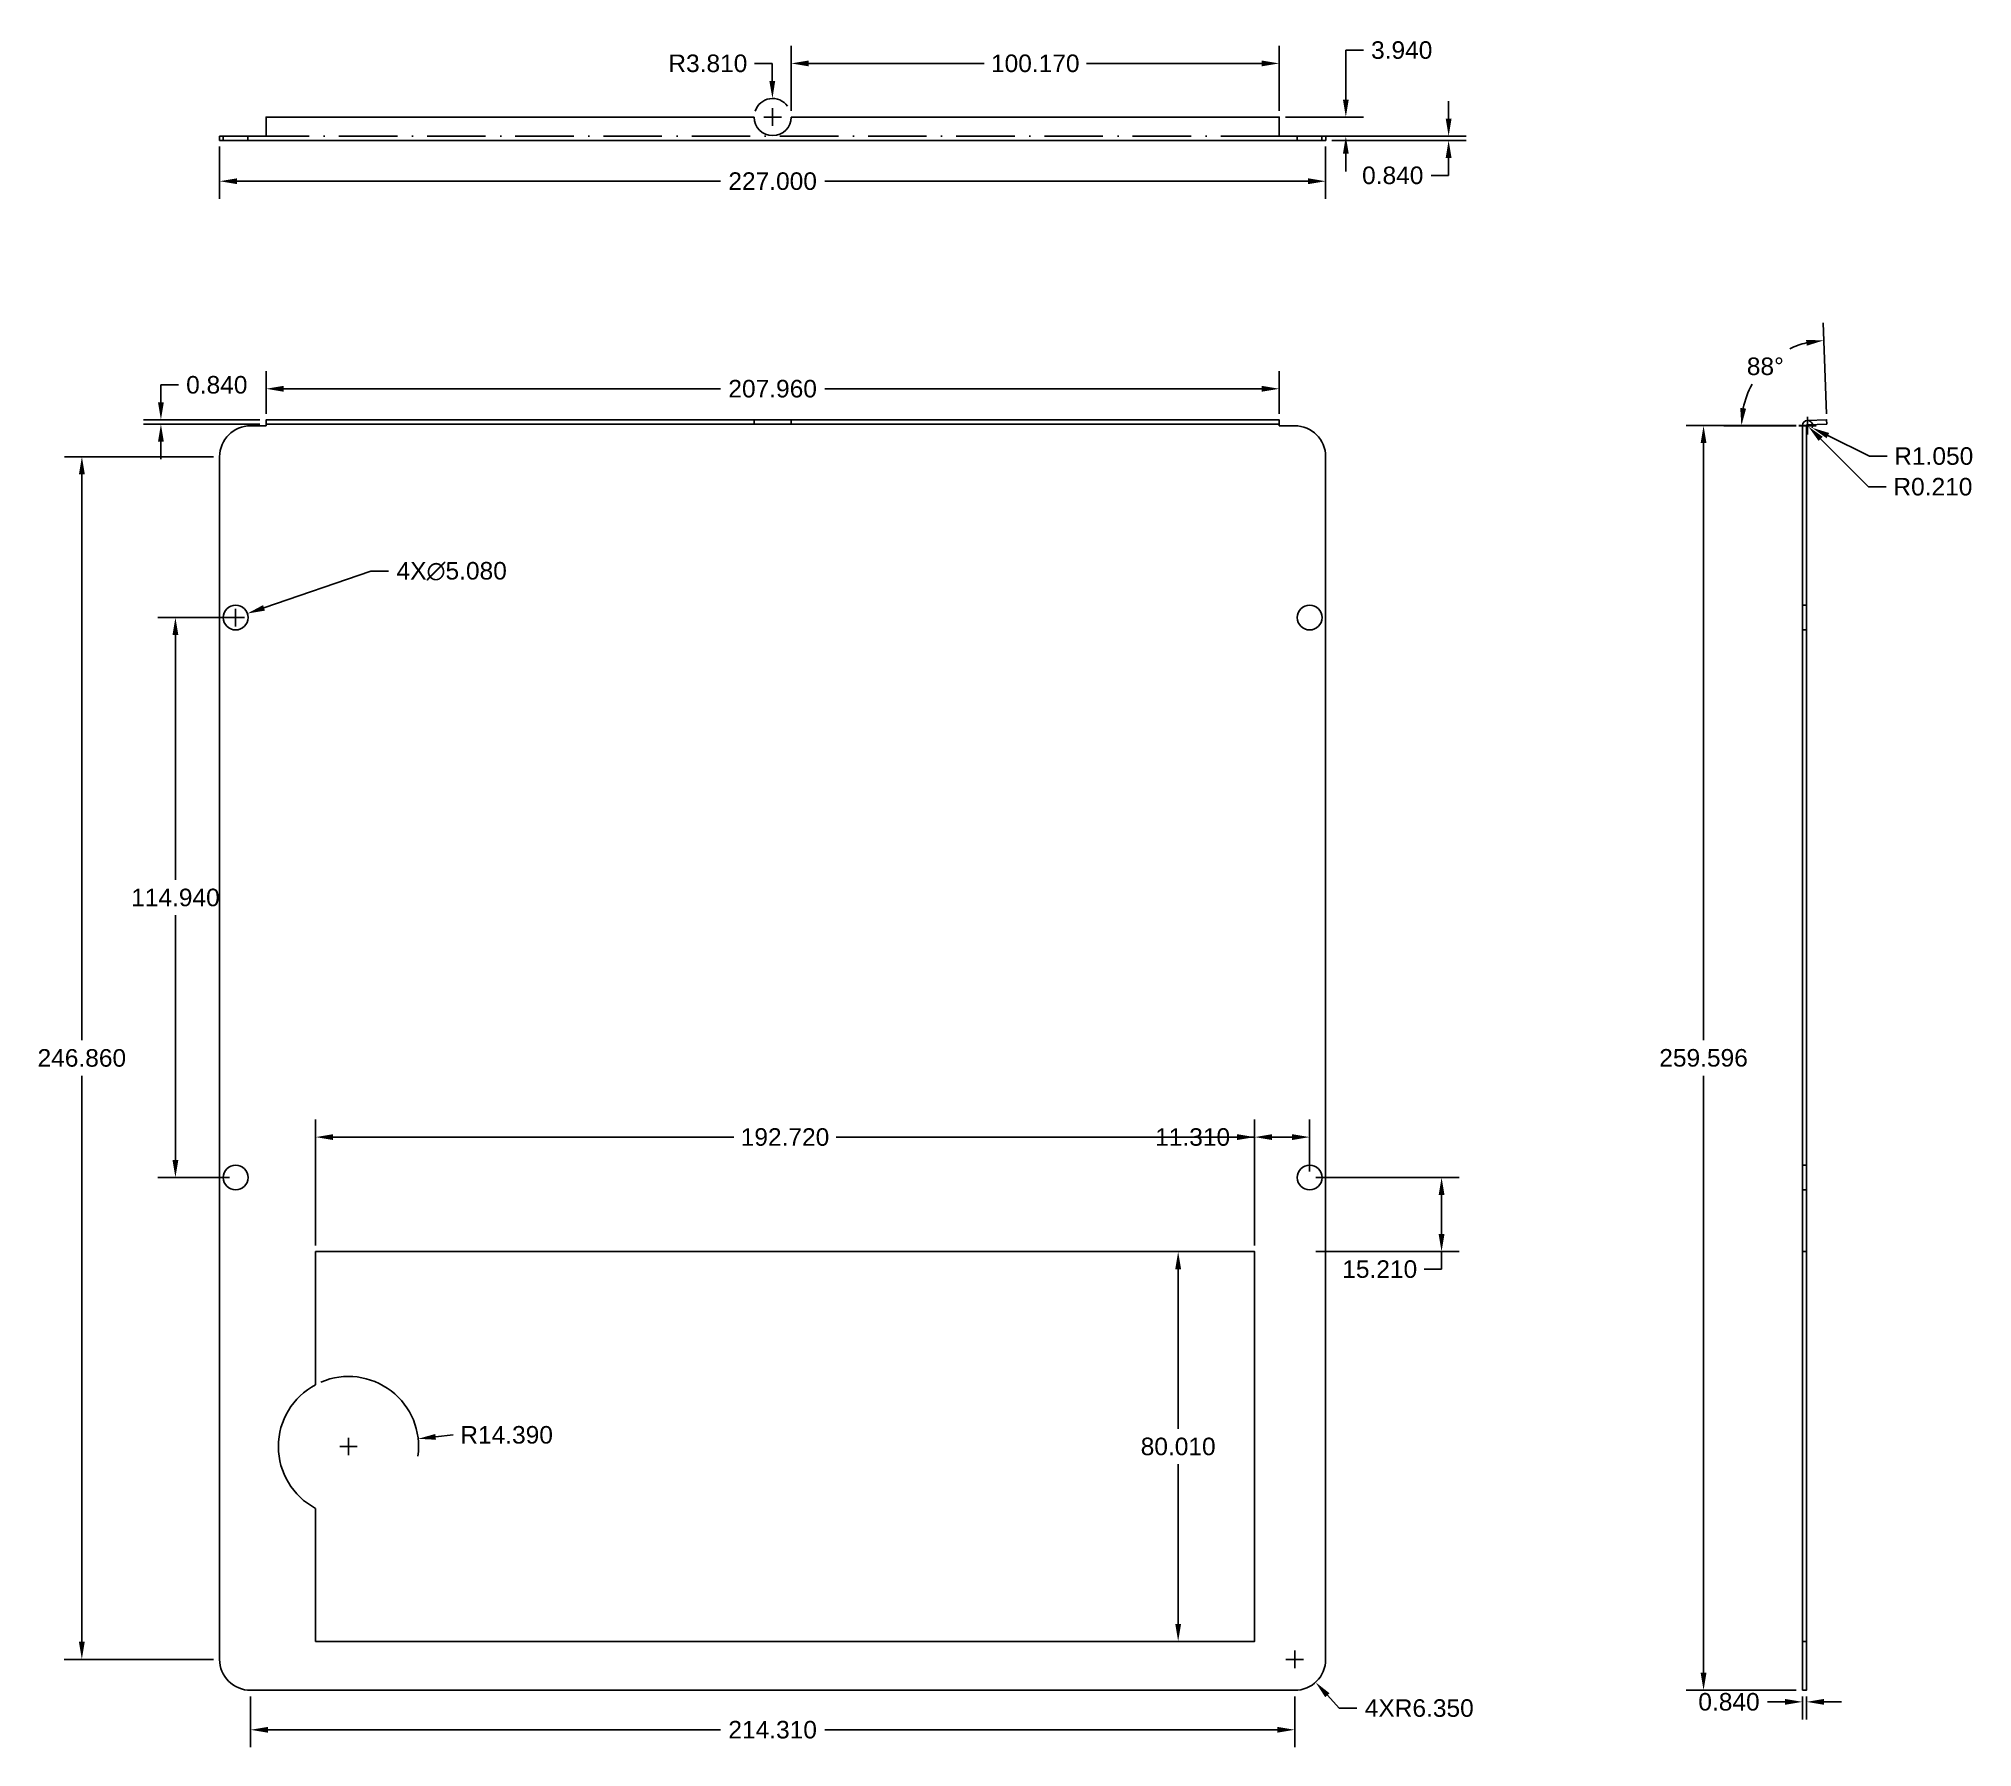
# Model space of a CAD drawing. Header units: millimetres. Extents: x 28 to 425, y 8 to 358.
import ezdxf

# ---------------------------------------------------------------- set-up
doc = ezdxf.new("R2010")
doc.units = ezdxf.units.MM
doc.linetypes.add('ACAD_ISO10W100', pattern=[18, 12, -3, 0, -3])
for name, color, linetype in [('Contur', 4, 'Continuous'), ('Cote', 3, 'Continuous'), ('Gauri', 6, 'Continuous'), ('Linii Ascunse', 2, 'ACAD_ISO10W100')]:
    doc.layers.add(name, color=color, linetype=linetype)
doc.styles.get("Standard").update_dxf_attribs({"font": 'Arial.ttf'})
doc.dimstyles.get("Standard").update_dxf_attribs({"dimscale": 20, "dimtxt": 0.18, "dimasz": 0.18, "dimexe": 0.18, "dimexo": 0.0625, "dimgap": 0.09, "dimtad": 0, "dimtih": 1, "dimtoh": 1, "dimdec": 3, "dimzin": 0, "dimdsep": 46, "dimtxsty": 'Standard', "dimcen": 0.09, "dimadec": 0, "dimazin": 0, "dimtfac": 1, "dimtdec": 3, "dimtofl": 0, "dimtmove": 0, "dimatfit": 3, "dimfxl": 1, "dimtolj": 1, "dimtzin": 0, "dimarcsym": 0})

# ---------------------------------------------------------------- blocks, each defined once
blk = doc.blocks.new('*D3')
at = {"layer": 'Cote', "color": 0, "lineweight": -2, "transparency": 16777216}
for p, q in [((64.27, 272.59), (33.65, 272.59)), ((37.25, 268.99), (37.24, 152.8)), ((37.24, 29.34), (37.24, 145.53)), ((64.26, 25.73), (33.64, 25.74))]:
    blk.add_line(p, q, dxfattribs=at)
at = {"layer": 'Cote', "color": 0, "transparency": 16777216}
for points in [[(36.65, 268.99), (37.85, 268.99), (37.25, 272.59)], [(36.64, 29.34), (37.84, 29.34), (37.24, 25.74)]]:
    blk.add_solid(points, dxfattribs=at)
at = {"layer": 'Defpoints', "color": 0, "transparency": 16777216}
for p in [(37.25, 272.59), (65.52, 272.59), (65.51, 25.73)]:
    blk.add_point(p, dxfattribs=at)
at = {"layer": 'Cote', "color": 0, "transparency": 16777216, "insert": (37.24, 149.16), "char_height": 3.6, "attachment_point": 5}
blk.add_mtext('\\A1;246.860', dxfattribs=at)
blk = doc.blocks.new('*D4')
at = {"layer": 'Cote', "color": 0, "lineweight": -2, "transparency": 16777216}
for p, q in [((71.86, 18.13), (71.86, 7.68)), ((286.17, 18.13), (286.17, 7.68)), ((75.46, 11.28), (168.32, 11.28)), ((282.57, 11.28), (189.71, 11.28))]:
    blk.add_line(p, q, dxfattribs=at)
at = {"layer": 'Cote', "color": 0, "transparency": 16777216}
for points in [[(75.46, 11.88), (75.46, 10.68), (71.86, 11.28)], [(282.57, 11.88), (282.57, 10.68), (286.17, 11.28)]]:
    blk.add_solid(points, dxfattribs=at)
at = {"layer": 'Defpoints', "color": 0, "transparency": 16777216}
for p in [(71.86, 19.38), (286.17, 19.38), (71.86, 11.28)]:
    blk.add_point(p, dxfattribs=at)
at = {"layer": 'Cote', "color": 0, "transparency": 16777216, "insert": (179.02, 11.28), "char_height": 3.6, "attachment_point": 5}
blk.add_mtext('\\A1;214.310', dxfattribs=at)
blk = doc.blocks.new('*D5')
at = {"layer": 'Cote', "color": 0, "lineweight": -2, "transparency": 16777216}
for p, q in [((284.37, 25.73), (287.97, 25.73)), ((286.17, 23.93), (286.17, 27.53)), ((295.29, 15.72), (292.87, 18.38)), ((298.89, 15.72), (295.29, 15.72))]:
    blk.add_line(p, q, dxfattribs=at)
at = {"layer": 'Cote', "color": 0, "transparency": 16777216}
blk.add_solid([(293.31, 18.78), (292.43, 17.97), (290.45, 21.04)], dxfattribs=at)
at = {"layer": 'Defpoints', "color": 0, "transparency": 16777216}
for p in [(286.17, 25.73), (290.45, 21.04)]:
    blk.add_point(p, dxfattribs=at)
at = {"layer": 'Cote', "color": 0, "transparency": 16777216, "insert": (311.73, 15.72), "char_height": 3.6, "attachment_point": 5}
blk.add_mtext('\\A1;4XR6.350', dxfattribs=at)
blk = doc.blocks.new('*D6')
at = {"layer": 'Cote', "color": 0, "lineweight": -2, "transparency": 16777216}
for p, q in [((113.43, 71.8), (109.85, 71.4)), ((90.17, 69.42), (93.77, 69.42)), ((91.97, 67.62), (91.97, 71.22))]:
    blk.add_line(p, q, dxfattribs=at)
blk.add_arc((91.97, 69.42), 14.39, 351.9978, 113.0953, dxfattribs=at)
at = {"layer": 'Cote', "color": 0, "transparency": 16777216}
blk.add_solid([(109.79, 72), (109.92, 70.81), (106.27, 71.01)], dxfattribs=at)
at = {"layer": 'Defpoints', "color": 0, "transparency": 16777216}
for p in [(91.97, 69.42), (106.27, 71.01)]:
    blk.add_point(p, dxfattribs=at)
at = {"layer": 'Cote', "color": 0, "transparency": 16777216, "insert": (124.42, 71.8), "char_height": 3.6, "attachment_point": 5}
blk.add_mtext('\\A1;R14.390', dxfattribs=at)
blk = doc.blocks.new('*D7')
at = {"layer": 'Cote', "color": 0, "lineweight": -2, "transparency": 16777216}
for p, q in [((85.2, 110.67), (85.2, 136.53)), ((277.92, 110.67), (277.92, 136.53)), ((88.8, 132.93), (171.07, 132.93)), ((274.32, 132.93), (192.06, 132.93))]:
    blk.add_line(p, q, dxfattribs=at)
at = {"layer": 'Cote', "color": 0, "transparency": 16777216}
for points in [[(88.8, 133.53), (88.8, 132.33), (85.2, 132.93)], [(274.32, 133.53), (274.32, 132.33), (277.92, 132.93)]]:
    blk.add_solid(points, dxfattribs=at)
at = {"layer": 'Defpoints', "color": 0, "transparency": 16777216}
for p in [(85.2, 132.93), (85.2, 109.42), (277.92, 109.42)]:
    blk.add_point(p, dxfattribs=at)
at = {"layer": 'Cote', "color": 0, "transparency": 16777216, "insert": (181.56, 132.93), "char_height": 3.6, "attachment_point": 5}
blk.add_mtext('\\A1;192.720', dxfattribs=at)
blk = doc.blocks.new('*D8')
at = {"layer": 'Cote', "color": 0, "lineweight": -2, "transparency": 16777216}
for p, q in [((261, 109.42), (258.65, 109.42)), ((262.25, 105.82), (262.25, 73.06)), ((262.25, 33.01), (262.25, 65.78)), ((261, 29.41), (258.65, 29.41))]:
    blk.add_line(p, q, dxfattribs=at)
at = {"layer": 'Cote', "color": 0, "transparency": 16777216}
for points in [[(261.65, 105.82), (262.85, 105.82), (262.25, 109.42)], [(261.65, 33.01), (262.85, 33.01), (262.25, 29.41)]]:
    blk.add_solid(points, dxfattribs=at)
at = {"layer": 'Defpoints', "color": 0, "transparency": 16777216}
for p in [(262.25, 109.42), (262.25, 109.42), (262.25, 29.41)]:
    blk.add_point(p, dxfattribs=at)
at = {"layer": 'Cote', "color": 0, "transparency": 16777216, "insert": (262.25, 69.42), "char_height": 3.6, "attachment_point": 5}
blk.add_mtext('\\A1;80.010', dxfattribs=at)
blk = doc.blocks.new('*D9')
at = {"layer": 'Cote', "color": 0, "lineweight": -2, "transparency": 16777216}
for p, q in [((277.92, 125.88), (277.92, 136.53)), ((289.23, 125.88), (289.23, 136.53)), ((277.92, 132.93), (274.32, 132.93)), ((285.63, 132.93), (281.52, 132.93))]:
    blk.add_line(p, q, dxfattribs=at)
at = {"layer": 'Cote', "color": 0, "transparency": 16777216}
for points in [[(281.52, 133.53), (281.52, 132.33), (277.92, 132.93)], [(285.63, 133.53), (285.63, 132.33), (289.23, 132.93)]]:
    blk.add_solid(points, dxfattribs=at)
at = {"layer": 'Defpoints', "color": 0, "transparency": 16777216}
for p in [(277.92, 132.93), (277.92, 124.63), (289.23, 124.63)]:
    blk.add_point(p, dxfattribs=at)
at = {"layer": 'Cote', "color": 0, "transparency": 16777216, "insert": (265.22, 132.93), "char_height": 3.6, "attachment_point": 5}
blk.add_mtext('\\A1;11.310', dxfattribs=at)
blk = doc.blocks.new('*D10')
at = {"layer": 'Cote', "color": 0, "lineweight": -2, "transparency": 16777216}
for p, q in [((290.48, 124.63), (319.91, 124.63)), ((316.31, 121.03), (316.31, 113.02)), ((290.48, 109.42), (319.91, 109.42)), ((316.31, 109.42), (316.31, 105.82)), ((316.31, 105.82), (312.71, 105.82))]:
    blk.add_line(p, q, dxfattribs=at)
at = {"layer": 'Cote', "color": 0, "transparency": 16777216}
for points in [[(315.71, 121.03), (316.91, 121.03), (316.31, 124.63)], [(315.71, 113.02), (316.91, 113.02), (316.31, 109.42)]]:
    blk.add_solid(points, dxfattribs=at)
at = {"layer": 'Defpoints', "color": 0, "transparency": 16777216}
for p in [(289.23, 124.63), (289.23, 109.42), (316.31, 109.42)]:
    blk.add_point(p, dxfattribs=at)
at = {"layer": 'Cote', "color": 0, "transparency": 16777216, "insert": (303.62, 105.82), "char_height": 3.6, "attachment_point": 5}
blk.add_mtext('\\A1;15.210', dxfattribs=at)
blk = doc.blocks.new('*D11')
at = {"layer": 'Cote', "color": 0, "lineweight": -2, "transparency": 16777216}
for p, q in [((96.58, 249.06), (74.62, 241.56)), ((100.18, 249.06), (96.58, 249.06)), ((67.01, 239.57), (70.61, 239.57)), ((68.81, 237.77), (68.81, 241.37))]:
    blk.add_line(p, q, dxfattribs=at)
at = {"layer": 'Cote', "color": 0, "transparency": 16777216}
blk.add_solid([(74.43, 242.13), (74.81, 240.99), (71.21, 240.4)], dxfattribs=at)
at = {"layer": 'Defpoints', "color": 0, "transparency": 16777216}
for p in [(66.41, 238.75), (71.21, 240.4)]:
    blk.add_point(p, dxfattribs=at)
at = {"layer": 'Cote', "color": 0, "transparency": 16777216, "insert": (113.15, 249.06), "char_height": 3.6, "attachment_point": 5}
blk.add_mtext('\\A1;4X∅5.080', dxfattribs=at)
blk = doc.blocks.new('*D12')
at = {"layer": 'Cote', "color": 0, "lineweight": -2, "transparency": 16777216}
for p, q in [((67.56, 239.57), (52.85, 239.57)), ((56.45, 235.97), (56.45, 185.74)), ((56.45, 128.23), (56.45, 178.47)), ((67.56, 124.63), (52.85, 124.63))]:
    blk.add_line(p, q, dxfattribs=at)
at = {"layer": 'Cote', "color": 0, "transparency": 16777216}
for points in [[(55.85, 235.97), (57.05, 235.97), (56.45, 239.57)], [(55.85, 128.23), (57.05, 128.23), (56.45, 124.63)]]:
    blk.add_solid(points, dxfattribs=at)
at = {"layer": 'Defpoints', "color": 0, "transparency": 16777216}
for p in [(56.45, 239.57), (68.81, 239.57), (68.81, 124.63)]:
    blk.add_point(p, dxfattribs=at)
at = {"layer": 'Cote', "color": 0, "transparency": 16777216, "insert": (56.45, 182.1), "char_height": 3.6, "attachment_point": 5}
blk.add_mtext('\\A1;114.940', dxfattribs=at)
blk = doc.blocks.new('*D13')
at = {"layer": 'Cote', "color": 0, "lineweight": -2, "transparency": 16777216}
for p, q in [((75.04, 281.38), (75.04, 290.13)), ((283, 281.38), (283, 290.13)), ((78.64, 286.53), (168.32, 286.53)), ((279.4, 286.53), (189.72, 286.53))]:
    blk.add_line(p, q, dxfattribs=at)
at = {"layer": 'Cote', "color": 0, "transparency": 16777216}
for points in [[(78.64, 287.13), (78.64, 285.93), (75.04, 286.53)], [(279.4, 287.13), (279.4, 285.93), (283, 286.53)]]:
    blk.add_solid(points, dxfattribs=at)
at = {"layer": 'Defpoints', "color": 0, "transparency": 16777216}
for p in [(283, 286.53), (75.04, 280.13), (283, 280.13)]:
    blk.add_point(p, dxfattribs=at)
at = {"layer": 'Cote', "color": 0, "transparency": 16777216, "insert": (179.02, 286.53), "char_height": 3.6, "attachment_point": 5}
blk.add_mtext('\\A1;207.960', dxfattribs=at)
blk = doc.blocks.new('*D14')
at = {"layer": 'Cote', "color": 0, "lineweight": -2, "transparency": 16777216}
for p, q in [((53.47, 283.73), (53.47, 287.33)), ((53.47, 287.33), (57.07, 287.33)), ((73.79, 280.13), (49.87, 280.13)), ((73.79, 279.29), (49.87, 279.29)), ((53.47, 275.69), (53.47, 272.09))]:
    blk.add_line(p, q, dxfattribs=at)
at = {"layer": 'Cote', "color": 0, "transparency": 16777216}
for points in [[(52.87, 283.73), (54.07, 283.73), (53.47, 280.13)], [(52.87, 275.69), (54.07, 275.69), (53.47, 279.29)]]:
    blk.add_solid(points, dxfattribs=at)
at = {"layer": 'Defpoints', "color": 0, "transparency": 16777216}
for p in [(53.47, 279.29), (75.04, 280.13), (75.04, 279.29)]:
    blk.add_point(p, dxfattribs=at)
at = {"layer": 'Cote', "color": 0, "transparency": 16777216, "insert": (64.94, 287.33), "char_height": 3.6, "attachment_point": 5}
blk.add_mtext('\\A1;0.840', dxfattribs=at)
blk = doc.blocks.new('*D15')
at = {"layer": 'Cote', "color": 0, "lineweight": -2, "transparency": 16777216}
for p, q in [((175.31, 353.31), (178.91, 353.31)), ((178.91, 353.31), (178.95, 349.71)), ((177.22, 342.3), (180.82, 342.3)), ((179.02, 340.5), (179.02, 344.1))]:
    blk.add_line(p, q, dxfattribs=at)
blk.add_arc((179.02, 342.3), 3.81, 36.4521, 161.2022, dxfattribs=at)
at = {"layer": 'Cote', "color": 0, "transparency": 16777216}
blk.add_solid([(179.55, 349.72), (178.35, 349.7), (178.98, 346.11)], dxfattribs=at)
at = {"layer": 'Defpoints', "color": 0, "transparency": 16777216}
for p in [(178.98, 346.11), (179.02, 342.3)]:
    blk.add_point(p, dxfattribs=at)
at = {"layer": 'Cote', "color": 0, "transparency": 16777216, "insert": (165.72, 353.31), "char_height": 3.6, "attachment_point": 5}
blk.add_mtext('\\A1;R3.810', dxfattribs=at)
blk = doc.blocks.new('*D16')
at = {"layer": 'Cote', "color": 0, "lineweight": -2, "transparency": 16777216}
for p, q in [((182.83, 343.55), (182.83, 356.91)), ((186.43, 353.31), (222.42, 353.31)), ((279.4, 353.31), (243.41, 353.31)), ((283, 343.55), (283, 356.91))]:
    blk.add_line(p, q, dxfattribs=at)
at = {"layer": 'Cote', "color": 0, "transparency": 16777216}
for points in [[(186.43, 353.91), (186.43, 352.71), (182.83, 353.31)], [(279.4, 353.91), (279.4, 352.71), (283, 353.31)]]:
    blk.add_solid(points, dxfattribs=at)
at = {"layer": 'Defpoints', "color": 0, "transparency": 16777216}
for p in [(182.83, 353.31), (182.83, 342.3), (283, 342.3)]:
    blk.add_point(p, dxfattribs=at)
at = {"layer": 'Cote', "color": 0, "transparency": 16777216, "insert": (232.92, 353.31), "char_height": 3.6, "attachment_point": 5}
blk.add_mtext('\\A1;100.170', dxfattribs=at)
blk = doc.blocks.new('*D17')
at = {"layer": 'Cote', "color": 0, "lineweight": -2, "transparency": 16777216}
for p, q in [((296.66, 345.9), (296.66, 356.03)), ((296.66, 356.03), (300.26, 356.03)), ((284.25, 342.3), (300.26, 342.3)), ((284.25, 338.36), (300.26, 338.36)), ((296.66, 334.76), (296.66, 331.16))]:
    blk.add_line(p, q, dxfattribs=at)
at = {"layer": 'Cote', "color": 0, "transparency": 16777216}
for points in [[(296.06, 345.9), (297.26, 345.9), (296.66, 342.3)], [(296.06, 334.76), (297.26, 334.76), (296.66, 338.36)]]:
    blk.add_solid(points, dxfattribs=at)
at = {"layer": 'Defpoints', "color": 0, "transparency": 16777216}
for p in [(283, 342.3), (296.66, 342.3), (283, 338.36)]:
    blk.add_point(p, dxfattribs=at)
at = {"layer": 'Cote', "color": 0, "transparency": 16777216, "insert": (308.13, 356.03), "char_height": 3.6, "attachment_point": 5}
blk.add_mtext('\\A1;3.940', dxfattribs=at)
blk = doc.blocks.new('*D18')
at = {"layer": 'Cote', "color": 0, "lineweight": -2, "transparency": 16777216}
for p, q in [((317.76, 341.96), (317.76, 345.56)), ((293.77, 338.36), (321.36, 338.36)), ((293.77, 337.52), (321.36, 337.52)), ((317.76, 333.92), (317.76, 330.32)), ((317.76, 330.32), (314.16, 330.32))]:
    blk.add_line(p, q, dxfattribs=at)
at = {"layer": 'Cote', "color": 0, "transparency": 16777216}
for points in [[(317.16, 341.96), (318.36, 341.96), (317.76, 338.36)], [(317.16, 333.92), (318.36, 333.92), (317.76, 337.52)]]:
    blk.add_solid(points, dxfattribs=at)
at = {"layer": 'Defpoints', "color": 0, "transparency": 16777216}
for p in [(292.52, 338.36), (292.52, 337.52), (317.76, 337.52)]:
    blk.add_point(p, dxfattribs=at)
at = {"layer": 'Cote', "color": 0, "transparency": 16777216, "insert": (306.29, 330.32), "char_height": 3.6, "attachment_point": 5}
blk.add_mtext('\\A1;0.840', dxfattribs=at)
blk = doc.blocks.new('*D19')
at = {"layer": 'Cote', "color": 0, "lineweight": -2, "transparency": 16777216}
for p, q in [((65.52, 336.27), (65.52, 325.53)), ((292.52, 336.27), (292.52, 325.53)), ((69.12, 329.13), (168.33, 329.13)), ((288.92, 329.13), (189.72, 329.13))]:
    blk.add_line(p, q, dxfattribs=at)
at = {"layer": 'Cote', "color": 0, "transparency": 16777216}
for points in [[(69.12, 329.73), (69.12, 328.53), (65.52, 329.13)], [(288.92, 329.73), (288.92, 328.53), (292.52, 329.13)]]:
    blk.add_solid(points, dxfattribs=at)
at = {"layer": 'Defpoints', "color": 0, "transparency": 16777216}
for p in [(65.52, 337.52), (292.52, 337.52), (292.52, 329.13)]:
    blk.add_point(p, dxfattribs=at)
at = {"layer": 'Cote', "color": 0, "transparency": 16777216, "insert": (179.02, 329.13), "char_height": 3.6, "attachment_point": 5}
blk.add_mtext('\\A1;227.000', dxfattribs=at)
blk = doc.blocks.new('*D20')
at = {"layer": 'Cote', "color": 0, "lineweight": -2, "transparency": 16777216}
for p, q in [((386.77, 17.01), (383.17, 17.01)), ((390.37, 18.13), (390.37, 13.41)), ((391.21, 18.13), (391.21, 13.41)), ((394.81, 17.01), (398.41, 17.01))]:
    blk.add_line(p, q, dxfattribs=at)
at = {"layer": 'Cote', "color": 0, "transparency": 16777216}
for points in [[(386.77, 17.61), (386.77, 16.41), (390.37, 17.01)], [(394.81, 17.61), (394.81, 16.41), (391.21, 17.01)]]:
    blk.add_solid(points, dxfattribs=at)
at = {"layer": 'Defpoints', "color": 0, "transparency": 16777216}
for p in [(390.37, 19.38), (390.37, 17.01), (391.21, 19.38)]:
    blk.add_point(p, dxfattribs=at)
at = {"layer": 'Cote', "color": 0, "transparency": 16777216, "insert": (375.3, 17.01), "char_height": 3.6, "attachment_point": 5}
blk.add_mtext('\\A1;0.840', dxfattribs=at)
blk = doc.blocks.new('*D21')
at = {"layer": 'Cote', "color": 0, "lineweight": -2, "transparency": 16777216}
for p, q in [((389.12, 278.98), (366.48, 278.98)), ((370.08, 275.38), (370.08, 152.82)), ((370.08, 22.98), (370.08, 145.54)), ((389.12, 19.38), (366.48, 19.38))]:
    blk.add_line(p, q, dxfattribs=at)
at = {"layer": 'Cote', "color": 0, "transparency": 16777216}
for points in [[(369.48, 275.38), (370.68, 275.38), (370.08, 278.98)], [(369.48, 22.98), (370.68, 22.98), (370.08, 19.38)]]:
    blk.add_solid(points, dxfattribs=at)
at = {"layer": 'Defpoints', "color": 0, "transparency": 16777216}
for p in [(370.08, 278.98), (390.37, 278.98), (390.37, 19.38)]:
    blk.add_point(p, dxfattribs=at)
at = {"layer": 'Cote', "color": 0, "transparency": 16777216, "insert": (370.08, 149.18), "char_height": 3.6, "attachment_point": 5}
blk.add_mtext('\\A1;259.596', dxfattribs=at)
blk = doc.blocks.new('*D22')
at = {"layer": 'Cote', "color": 0, "lineweight": -2, "transparency": 16777216}
for p, q in [((389.62, 278.98), (393.22, 278.98)), ((391.42, 277.18), (391.42, 280.78)), ((404.14, 272.7), (395.59, 276.92)), ((407.74, 272.7), (404.14, 272.7))]:
    blk.add_line(p, q, dxfattribs=at)
blk.add_arc((391.42, 278.98), 1.05, 333.7471, 92, dxfattribs=at)
at = {"layer": 'Cote', "color": 0, "transparency": 16777216}
blk.add_solid([(395.85, 277.46), (395.32, 276.38), (392.36, 278.52)], dxfattribs=at)
at = {"layer": 'Defpoints', "color": 0, "transparency": 16777216}
for p in [(391.42, 278.98), (392.36, 278.52)]:
    blk.add_point(p, dxfattribs=at)
at = {"layer": 'Cote', "color": 0, "transparency": 16777216, "insert": (417.33, 272.7), "char_height": 3.6, "attachment_point": 5}
blk.add_mtext('\\A1;R1.050', dxfattribs=at)
blk = doc.blocks.new('*D23')
at = {"layer": 'Cote', "color": 0, "lineweight": -2, "transparency": 16777216}
for p, q in [((389.62, 278.95), (393.22, 278.95)), ((391.42, 277.15), (391.42, 280.75)), ((403.96, 266.41), (394.11, 276.26)), ((407.56, 266.41), (403.96, 266.41))]:
    blk.add_line(p, q, dxfattribs=at)
blk.add_arc((391.42, 278.95), 0.21, 180, 314.9987, dxfattribs=at)
at = {"layer": 'Cote', "color": 0, "transparency": 16777216}
blk.add_solid([(394.53, 276.68), (393.69, 275.83), (391.56, 278.8)], dxfattribs=at)
at = {"layer": 'Defpoints', "color": 0, "transparency": 16777216}
for p in [(391.42, 278.95), (391.56, 278.8)]:
    blk.add_point(p, dxfattribs=at)
at = {"layer": 'Cote', "color": 0, "transparency": 16777216, "insert": (417.15, 266.41), "char_height": 3.6, "attachment_point": 5}
blk.add_mtext('\\A1;R0.210', dxfattribs=at)
blk = doc.blocks.new('*D24')
at = {"layer": 'Cote', "color": 0, "lineweight": -2, "transparency": 16777216}
for p, q in [((395.28, 281.42), (394.63, 300.06)), ((389.12, 278.94), (374.24, 278.94))]:
    blk.add_line(p, q, dxfattribs=at)
for start, end in [(103.7905, 115.5445), (150.8521, 168.2095)]:
    blk.add_arc((395.37, 278.94), 17.53, start, end, dxfattribs=at)
at = {"layer": 'Cote', "color": 0, "transparency": 16777216}
for points in [[(391.11, 296.56), (391.27, 295.37), (394.75, 296.46)], [(378.81, 282.46), (377.61, 282.59), (377.84, 278.94)]]:
    blk.add_solid(points, dxfattribs=at)
at = {"layer": 'Defpoints', "color": 0, "transparency": 16777216}
for p in [(386.25, 293.91), (390.37, 278.94), (391.21, 278.94), (395.32, 280.17), (395.35, 279.3)]:
    blk.add_point(p, dxfattribs=at)
at = {"layer": 'Cote', "color": 0, "transparency": 16777216, "insert": (382.76, 291.12), "char_height": 3.6, "attachment_point": 5}
blk.add_mtext('\\A1;88°', dxfattribs=at)

msp = doc.modelspace()

# ---------------------------------------------------------------- linework, layer by layer
at = {"layer": 'Contur'}
for p, q in [((175.2216, 280.1337), (175.2216, 279.2937)), ((182.8416, 280.1337), (182.8416, 279.2937))]:
    msp.add_line(p, q, dxfattribs=at)
for points in [[(65.5228, 337.5201), (292.5228, 337.5201), (292.5228, 338.3601), (283.0028, 338.3601), (283.0028, 342.3001), (182.8328, 342.3001)], [(175.2128, 342.3001), (75.0428, 342.3001), (75.0428, 338.3601), (65.5228, 338.3601), (65.5228, 337.5201)], [(75.0403, 279.2937), (283.0003, 279.2937)]]:
    msp.add_lwpolyline(points, dxfattribs=at)
msp.add_lwpolyline([(65.5105, 25.7339), (65.5203, 272.5937), (65.5203, 272.5937, -0.41421356), (71.8703, 278.9437), (71.8703, 278.9437), (75.0403, 278.9437), (75.0403, 279.2937), (75.0403, 280.1337), (283.0003, 280.1337), (283.0003, 279.2937), (283.0003, 278.9437), (286.1703, 278.9437), (286.1703, 278.9437, -0.41421356), (292.5203, 272.5937), (292.5203, 272.5937), (292.5203, 25.7337), (292.5203, 25.7337, -0.41421356), (286.1703, 19.3837), (71.8605, 19.3837, -0.41422513)], format="xyb", close=True, dxfattribs=at)
for points in [[(390.3658, 278.9437), (390.3658, 278.9797, -0.40402623), (391.3791, 280.0291), (391.4151, 280.0303)], [(391.4455, 279.1621), (391.4151, 280.0303), (395.3229, 280.1668), (395.3532, 279.2985), (391.4156, 279.161), (391.4084, 279.1608, 0.40402623), (391.2058, 278.9509), (391.2058, 278.9437)]]:
    msp.add_lwpolyline(points, format="xyb", dxfattribs=at)
msp.add_lwpolyline([(390.3658, 19.3837), (391.2058, 19.3837), (391.2058, 278.9437), (390.3658, 278.9437)], close=True, dxfattribs=at)
msp.add_arc((179.0228, 342.3001), 3.81, 180, 0, dxfattribs=at)
at = {"layer": 'Gauri'}
for points in [[(85.2005, 29.4137), (277.9205, 29.4137), (277.9205, 109.4237), (85.2005, 109.4237), (85.2005, 82.1137)], [(85.2005, 29.4137), (85.2005, 56.7237)]]:
    msp.add_lwpolyline(points, dxfattribs=at)
for centre in [(68.8101, 239.5737), (289.2305, 239.5737), (68.8101, 124.6337), (289.2305, 124.6337)]:
    msp.add_circle(centre, 2.54, dxfattribs=at)
msp.add_arc((91.9722, 69.4187), 14.39, 118.072309, 241.927691, dxfattribs=at)
at = {"layer": 'Linii Ascunse'}
for p, q in [((66.2613, 337.5201), (66.2613, 338.3601)), ((71.3413, 337.5201), (71.3413, 338.3601)), ((283.0028, 338.3601), (75.0428, 338.3601)), ((286.6817, 337.5201), (286.6817, 338.3601)), ((291.7617, 337.5201), (291.7617, 338.3601)), ((390.3658, 242.1137), (391.2058, 242.1137)), ((390.3658, 237.0337), (391.2058, 237.0337)), ((390.3658, 127.1737), (391.2058, 127.1737)), ((390.3658, 122.0937), (391.2058, 122.0937)), ((390.3658, 109.4237), (391.2058, 109.4237)), ((390.3658, 29.4137), (391.2058, 29.4137))]:
    msp.add_line(p, q, dxfattribs=at)

# ---------------------------------------------------------------- dimensions: what is measured, and where the dimension line sits
at = {"layer": 'Cote'}
for base, p1, p2, angle, picture, middle, dimtype in [((296.6617, 342.3001), (283.0028, 338.3601), (283.0028, 342.3001), 90, '*D17', (308.1284, 356.0292), 160), ((317.7553, 337.5201), (292.5228, 338.3601), (292.5228, 337.5201), 90, '*D18', (306.2873, 330.3201), 160), ((53.4682, 279.2937), (75.0403, 280.1337), (75.0403, 279.2937), 90, '*D14', (64.9362, 287.3337), 160), ((37.2465, 272.5948), (65.5105, 25.7339), (65.5203, 272.5937), 89.997737, '*D3', (37.2416, 149.1646), 161)]:
    dim = msp.add_linear_dim(base=base, p1=p1, p2=p2, angle=angle, dimstyle='Standard', dxfattribs=at)
    dim.commit()
    dim.dimension.update_dxf_attribs({"geometry": picture, "text_midpoint": middle, "dimtype": dimtype})
for center, mpoint, picture, middle in [((179.0228, 342.3001), (178.9836, 346.1098), '*D15', (165.7189, 353.3095)), ((91.9722, 69.4187), (106.2745, 71.0057), '*D6', (124.4196, 71.7997))]:
    dim = msp.add_radius_dim(center=center, mpoint=mpoint, dimstyle='Standard', dxfattribs=at)
    dim.commit()
    dim.dimension.update_dxf_attribs({"geometry": picture, "text_midpoint": middle})
for base, p1, p2, picture, middle in [((182.8328, 353.3095), (283.0028, 342.3001), (182.8328, 342.3001), '*D16', (232.9178, 353.3095)), ((292.5228, 329.1281), (65.5228, 337.5201), (292.5228, 337.5201), '*D19', (179.0228, 329.1281)), ((283.0003, 286.5296), (75.0403, 280.1337), (283.0003, 280.1337), '*D13', (179.0203, 286.5296)), ((85.2005, 132.9348), (277.9205, 109.4237), (85.2005, 109.4237), '*D7', (181.5605, 132.9348)), ((277.9205, 132.9348), (289.2305, 124.6337), (277.9205, 124.6337), '*D9', (265.2235, 132.9348)), ((71.8605, 11.2797), (286.1703, 19.3837), (71.8605, 19.3837), '*D4', (179.0154, 11.2797)), ((390.3658, 17.0106), (391.2058, 19.3837), (390.3658, 19.3837), '*D20', (375.2978, 17.0106))]:
    dim = msp.add_linear_dim(base=base, p1=p1, p2=p2, dimstyle='Standard', dxfattribs=at)
    dim.commit()
    dim.dimension.update_dxf_attribs({"geometry": picture, "text_midpoint": middle})
dim = msp.add_angular_dim_2l(base=(386.2523, 293.9128), line1=((391.2058, 278.9437), (390.3658, 278.9437)), line2=((395.3229, 280.1668), (395.3532, 279.2985)), dimstyle='Standard', dxfattribs=at)
dim.commit()
dim.dimension.update_dxf_attribs({"geometry": '*D24', "text_midpoint": (382.7592, 291.1176)})
for base, p1, p2, picture, middle in [((370.0814, 278.9797), (390.3658, 19.3837), (390.3658, 278.9797), '*D21', (370.0814, 149.1817)), ((56.447, 239.5737), (68.8101, 124.6337), (68.8101, 239.5737), '*D12', (56.447, 182.1037)), ((316.3136, 109.4237), (289.2305, 124.6337), (289.2305, 109.4237), '*D10', (303.6166, 105.8237)), ((262.2471, 109.4237), (262.2471, 29.4137), (262.2471, 109.4237), '*D8', (262.2471, 69.4187))]:
    dim = msp.add_linear_dim(base=base, p1=p1, p2=p2, angle=90, dimstyle='Standard', dxfattribs=at)
    dim.commit()
    dim.dimension.update_dxf_attribs({"geometry": picture, "text_midpoint": middle})
for center, mpoint, picture, middle in [((391.4158, 278.9797), (392.3575, 278.5153), '*D22', (417.3309, 272.7039)), ((391.4158, 278.9509), (391.5643, 278.8024), '*D23', (417.1458, 266.4109))]:
    dim = msp.add_radius_dim(center=center, mpoint=mpoint, dimstyle='Standard', dxfattribs=at)
    dim.commit()
    dim.dimension.update_dxf_attribs({"geometry": picture, "text_midpoint": middle, "dimtype": 164})
dim = msp.add_diameter_dim_2p(p1=(66.4066, 238.7524), p2=(71.2137, 240.395), text='4X<>', dimstyle='Standard', dxfattribs=at)
dim.commit()
dim.dimension.update_dxf_attribs({"geometry": '*D11', "text_midpoint": (113.1535, 249.0636), "dimtype": 163})
dim = msp.add_radius_dim(center=(286.1703, 25.7337), mpoint=(290.4459, 21.0389), text='4X<>', dimstyle='Standard', dxfattribs=at)
dim.commit()
dim.dimension.update_dxf_attribs({"geometry": '*D5', "text_midpoint": (311.7259, 15.7156)})

doc.saveas('drawing.dxf')
